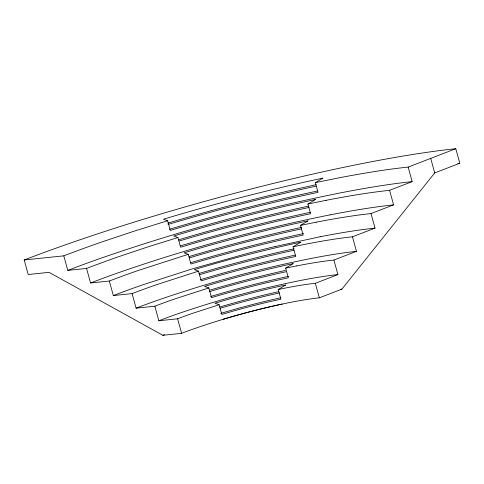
<?xml version="1.0" encoding="UTF-8"?>
<svg xmlns="http://www.w3.org/2000/svg" width="484" height="484" viewBox="0 0 484 484"><rect width="100%" height="100%" fill="white"/><g stroke="black" fill="none" stroke-linecap="round" stroke-linejoin="round"><path stroke-width="0.73" d="M341.916 289.129L434.723 172.921L459.8 163.253L455.795 148.715A317.673 40.916 -15.4 0 0 24.206 259.969L28.205 274.507L49.047 272.341L162.854 335.285L181.609 333.337A101.362 13.056 -15.4 0 1 196.855 327.771C227.474 317.274 258.777 308.719 290.521 302.367A101.392 13.056 -15.4 0 1 319.349 297.829L341.916 289.129A131.799 16.976 -15.4 0 0 340.663 289.263M315.356 182.649L322.979 178.094A273.726 35.253 -15.4 0 0 163.435 219.222L167.633 220.728L170.301 230.426A253.447 32.646 -15.4 0 1 318.024 192.348L315.356 182.649L336.071 178.421A253.447 32.646 -15.4 0 1 408.151 167.083L455.795 148.715M307.933 204.024L315.55 199.468A243.313 31.339 -15.4 0 0 173.738 236.023L177.93 237.535L180.605 247.227A223.033 28.725 -15.4 0 1 310.601 213.716L307.933 204.024L326.162 200.303M300.503 225.399L308.127 220.843A212.899 27.419 -15.4 0 0 184.035 252.829L188.234 254.336L190.902 264.028A192.62 24.811 -15.4 0 1 303.172 235.091L300.503 225.399L316.246 222.18M293.08 246.767L300.697 242.212A182.486 23.504 -15.4 0 0 194.338 269.63L198.537 271.143L201.205 280.835A162.207 20.891 -15.4 0 1 295.748 256.466L293.08 246.767L306.336 244.063A162.207 20.891 -15.4 0 1 352.467 236.803L375.033 228.103L371.028 213.565L393.595 204.865L389.59 190.321L412.156 181.621L408.151 167.083M285.651 268.142L293.274 263.586A152.067 19.584 -15.4 0 0 204.641 286.437L208.834 287.944L211.508 297.636A131.793 16.976 -15.4 0 1 288.325 277.834L285.651 268.142L296.426 265.946M278.227 289.517L285.85 284.961A121.653 15.669 -15.4 0 0 214.938 303.238L219.137 304.745L221.805 314.443A101.38 13.056 -15.4 0 1 280.895 299.209L278.227 289.517L286.516 287.823A101.38 13.056 -15.4 0 1 315.344 283.285L337.911 274.585L333.906 260.047A131.769 16.97 -15.4 0 0 296.377 265.958M333.906 260.047L356.472 251.347L352.467 236.803M167.633 220.728L134.086 231.183L101.906 241.939A253.404 32.64 -15.4 0 0 63.797 255.848L24.2 259.969M177.93 237.535L148.413 246.731L120.093 256.199A222.997 28.719 -15.4 0 0 86.557 268.438L67.802 270.387L63.797 255.848M188.234 254.336L138.285 270.453A192.584 24.805 -15.4 0 0 109.323 281.029L90.562 282.977L86.557 268.438M198.537 271.143L156.471 284.713A162.176 20.891 -15.4 0 0 132.084 293.619L113.329 295.567L109.323 281.029M208.834 287.944L174.657 298.973A131.769 16.97 -15.4 0 0 154.844 306.203L136.089 308.157L132.084 293.619M219.137 304.745L192.85 313.233A101.362 13.056 -15.4 0 0 177.604 318.793L158.849 320.747L154.844 306.203M275.1 246.562L320.251 236.724M330.167 214.842C260.332 228.823 191.464 247.645 124.098 270.738A222.997 28.719 -15.4 0 0 90.562 282.977M430.718 158.383L434.723 172.921M315.344 283.285L319.349 297.829M177.604 318.793L181.609 333.337M162.854 335.285A131.799 16.976 -15.4 0 1 164.548 334.638M158.849 320.747A131.769 16.97 -15.4 0 1 178.663 313.511C218.472 299.868 259.164 288.742 300.431 280.484A131.793 16.976 -15.4 0 1 337.911 274.585M136.089 308.157A162.176 20.891 -15.4 0 1 160.476 299.257C209.469 282.462 259.551 268.771 310.341 258.601A162.207 20.891 -15.4 0 1 356.472 251.347M113.329 295.567A192.584 24.805 -15.4 0 1 142.29 284.997L193.394 268.529L247.983 253.289A192.584 24.805 -15.4 0 1 275.057 246.574M320.184 236.743A192.584 24.805 -15.4 0 1 374.961 228.127M316.179 222.198A192.584 24.805 -15.4 0 1 370.956 213.583M330.088 214.866A222.997 28.719 -15.4 0 1 393.51 204.889M326.083 200.322A222.997 28.719 -15.4 0 1 389.505 190.345M67.802 270.387A253.404 32.64 -15.4 0 1 105.911 256.478C182.462 230.239 260.719 208.846 340.077 192.959A253.447 32.646 -15.4 0 1 412.156 181.621M223.142 319.289A101.392 13.056 -15.4 0 1 282.233 304.055M168.063 224.461A263.586 33.947 -15.4 0 1 315.973 186.189M169.4 229.307A263.586 33.947 -15.4 0 1 317.304 191.035M220.722 313.384A111.52 14.363 -15.4 0 1 280.859 297.757M220.401 308.229A111.52 14.363 -15.4 0 1 279.522 292.911M219.597 307.092A121.653 15.669 -15.4 0 1 278.724 291.652M210.697 296.498A141.933 18.283 -15.4 0 1 288.47 276.346M209.36 291.646A141.933 18.283 -15.4 0 1 285.899 271.766M210.129 290.043A152.067 19.584 -15.4 0 1 285.378 270.441M200.672 279.607A172.346 22.197 -15.4 0 1 295.107 255.141M199.335 274.761A172.346 22.197 -15.4 0 1 293.77 250.295M198.991 273.484A182.486 23.504 -15.4 0 1 294.151 248.764M190.648 262.721A202.76 26.112 -15.4 0 1 303.498 233.554M189.311 257.875A202.76 26.112 -15.4 0 1 301.58 228.835M189.244 256.514A212.899 27.419 -15.4 0 1 301.496 227.401M180.623 245.836A233.173 30.032 -15.4 0 1 310.401 212.294M179.286 240.99A233.173 30.032 -15.4 0 1 309.07 207.448M178.39 239.876A243.313 31.339 -15.4 0 1 308.489 206.123M167.881 223.136A273.726 35.253 -15.4 0 1 316.052 184.719M457.864 163.459A317.673 40.916 -15.4 0 1 459.794 163.253"/></g></svg>
